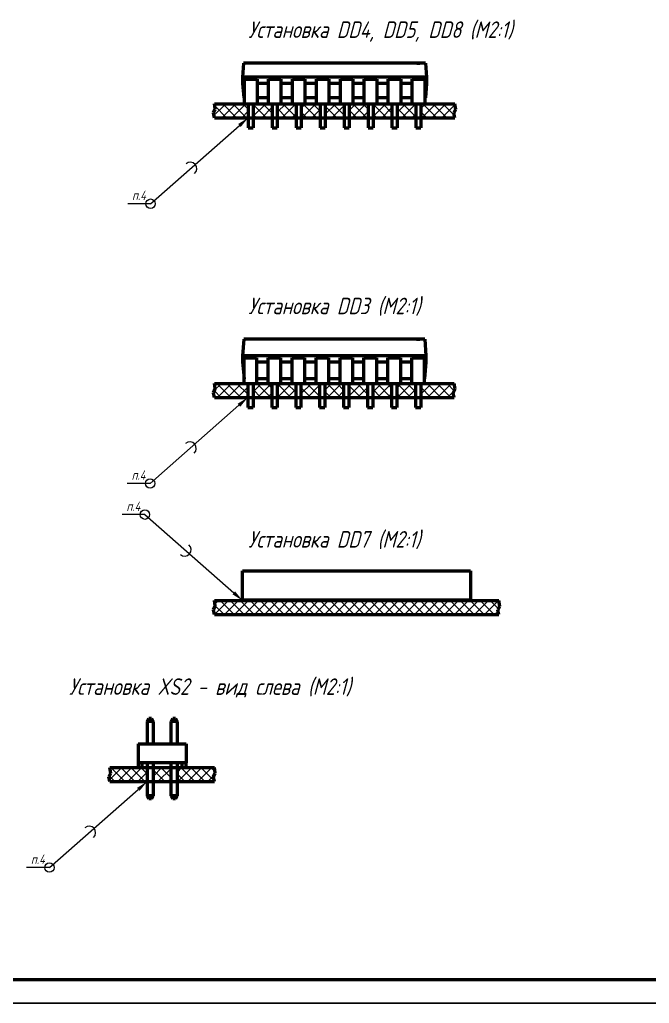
# Paper-space layout 'Layout1' of a CAD drawing. Extents: x -70 to 840, y -1 to 593.
# Drawn here: x 238.7 to 372.3, y -0.8 to 207.9 of the extents above; entities that cross this region are included whole.
import ezdxf

# ---------------------------------------------------------------- set-up
doc = ezdxf.new("R2010")
doc.units = 0
doc.header["$MEASUREMENT"] = 0
doc.layers.get('0').update_dxf_attribs({"linetype": 'CONTINUOUS', "lineweight": 15})
doc.layers.add('KONTUR', color=7, linetype='CONTINUOUS')
doc.layers.add('Основная', color=7, linetype='CONTINUOUS', lineweight=50)
doc.layers.add('тонкая', color=7, linetype='CONTINUOUS', lineweight=20)
doc.styles.add('GOST type A0', font='', dxfattribs={"oblique": 15, "height": 3.5})
doc.styles.get('GOST type A0').set_extended_font_data('GOST type A')

psp = doc.layouts.get("Layout1")

# ---------------------------------------------------------------- hatches: boundary and pattern name
h = psp.add_hatch()
h.set_pattern_fill('ANSI37', color=256, scale=12)
h.set_pattern_definition([(45, (-307.6102, -77.5466), (-1.0606602, 1.0606602), []), (135, (-307.6102, -77.5466), (-1.0606602, -1.0606602), [])])
h.paths.add_polyline_path([(280.03, 190.059), (280.23, 188.899), (279.83, 188.099), (280.03, 187.099), (287.224, 187.099), (287.224, 190.059), (286.438, 190.059)])
h.paths.add_polyline_path([(292.304, 187.099), (292.304, 190.059), (291.518, 190.059), (288.292, 190.059), (288.292, 187.099)])
h.paths.add_polyline_path([(297.384, 187.099), (297.384, 190.059), (296.598, 190.059), (293.372, 190.059), (293.372, 187.099)])
h.paths.add_polyline_path([(302.464, 187.099), (302.464, 190.059), (301.678, 190.059), (298.452, 190.059), (298.452, 187.099)])
h.paths.add_polyline_path([(307.544, 187.099), (307.544, 190.059), (306.758, 190.059), (303.532, 190.059), (303.532, 187.099)])
h.paths.add_polyline_path([(312.624, 187.099), (312.624, 190.059), (311.838, 190.059), (308.612, 190.059), (308.612, 187.099)])
h.paths.add_polyline_path([(317.704, 187.099), (317.704, 190.059), (316.918, 190.059), (313.692, 190.059), (313.692, 187.099)])
h.paths.add_polyline_path([(322.784, 187.099), (322.784, 190.059), (321.998, 190.059), (318.772, 190.059), (318.772, 187.099)])
h.paths.add_polyline_path([(331.046, 187.099), (330.846, 188.099), (331.246, 188.899), (331.046, 190.059), (323.852, 190.059), (323.852, 187.099)])
h = psp.add_hatch()
h.set_pattern_fill('ANSI37', color=256, scale=12)
h.set_pattern_definition([(45, (-307.6102, -116.8964), (-1.0606602, 1.0606602), []), (135, (-307.6102, -116.8964), (-1.0606602, -1.0606602), [])])
h.paths.add_polyline_path([(280.03, 130.709), (280.23, 129.549), (279.83, 128.749), (280.03, 127.749), (287.124, 127.749), (287.124, 130.709), (286.362, 130.709)])
h.paths.add_polyline_path([(292.204, 130.709), (291.442, 130.709), (288.24, 130.709), (288.24, 127.749), (292.204, 127.749)])
h.paths.add_polyline_path([(297.284, 130.709), (296.522, 130.709), (293.32, 130.709), (293.32, 127.749), (297.284, 127.749)])
h.paths.add_polyline_path([(302.364, 127.749), (302.364, 130.709), (301.602, 130.709), (298.4, 130.709), (298.4, 127.749)])
h.paths.add_polyline_path([(307.444, 127.749), (307.444, 130.709), (306.682, 130.709), (303.48, 130.709), (303.48, 127.749)])
h.paths.add_polyline_path([(312.524, 127.749), (312.524, 130.709), (311.762, 130.709), (308.56, 130.709), (308.56, 127.749)])
h.paths.add_polyline_path([(317.604, 130.709), (316.842, 130.709), (313.64, 130.709), (313.64, 127.749), (317.604, 127.749)])
h.paths.add_polyline_path([(322.684, 130.709), (321.922, 130.709), (318.72, 130.709), (318.72, 127.749), (322.684, 127.749)])
h.paths.add_polyline_path([(323.8, 127.749), (330.894, 127.749), (330.694, 128.749), (331.094, 129.549), (330.894, 130.709), (323.8, 130.709)])
h = psp.add_hatch()
h.set_pattern_fill('ANSI37', color=256, scale=12)
h.set_pattern_definition([(45, (-303.3326, -98.6842), (-1.0606602, 1.0606602), []), (135, (-303.3326, -98.6842), (-1.0606602, -1.0606602), [])])
h.paths.add_polyline_path([(340.342, 81.68), (340.142, 82.68), (340.542, 83.48), (340.342, 84.64), (280.03, 84.64), (280.23, 83.48), (279.83, 82.68), (280.03, 81.68)])
h = psp.add_hatch()
h.set_pattern_fill('ANSI37', color=256, scale=12)
h.set_pattern_definition([(45, (-189.4114, -103.6223), (-1.06066, 1.06066), []), (135, (-189.4114, -103.6223), (-1.06066, -1.06066), [])])
h.paths.add_polyline_path([(265.775, 46.25), (265.775, 49.21), (257.87, 49.21), (258.07, 48.05), (257.67, 47.25), (257.87, 46.25)])
h.paths.add_polyline_path([(270.855, 46.25), (270.855, 49.21), (267.045, 49.21), (267.045, 46.25)])
h.paths.add_polyline_path([(280.03, 46.25), (279.83, 47.25), (280.23, 48.05), (280.03, 49.21), (272.125, 49.21), (272.125, 46.25)])

# ---------------------------------------------------------------- linework, layer by layer
for p, q in [((266.5, 168.854), (285.347, 185.447)), ((266.5, 168.854), (261.66, 168.854)), ((266.4, 109.505), (285.247, 126.097)), ((266.4, 109.505), (261.56, 109.505)), ((265.306, 102.885), (260.466, 102.885)), ((265.306, 102.885), (284.153, 86.292)), ((245.051, 28.006), (263.898, 44.598)), ((245.051, 28.006), (240.211, 28.006))]:
    psp.add_line(p, q)
for centre in [(266.5, 168.854), (266.4, 109.505), (265.306, 102.885), (245.051, 28.006)]:
    psp.add_circle(centre, 1)
for centre, start, end in [((274.935, 176.28), 311.36007, 131.36007), ((274.835, 116.931), 311.36007, 131.36007), ((273.741, 95.459), 228.63993, 48.63993), ((253.486, 35.432), 311.36007, 131.36007)]:
    psp.add_arc(centre, 1.371, start, end)
for points in [[(285.623, 185.134), (285.072, 185.76), (287.224, 187.099)], [(285.523, 125.784), (284.972, 126.41), (287.124, 127.749)], [(284.429, 86.605), (283.878, 85.98), (286.03, 84.64)], [(264.174, 44.286), (263.623, 44.911), (265.775, 46.25)]]:
    psp.add_solid(points)
at = {"layer": 'KONTUR'}
psp.add_line((840.206, -0.794), (-0.794, -0.794), dxfattribs=at)
at = {"layer": 'Основная'}
for p, q in [((286.234, 198.695), (286.03, 195.677)), ((324.842, 198.695), (286.234, 198.695)), ((322.994, 198.701), (323, 198.701)), ((322.994, 198.696), (322.994, 198.701)), ((322.994, 198.696), (322.994, 198.695)), ((323, 198.701), (323.025, 198.701)), ((323.025, 198.701), (323.068, 198.701)), ((323.068, 198.701), (323.127, 198.701)), ((323.127, 198.701), (323.199, 198.701)), ((323.199, 198.701), (323.277, 198.701)), ((323.277, 198.701), (323.358, 198.701)), ((323.358, 198.701), (323.437, 198.701)), ((323.437, 198.701), (323.508, 198.701)), ((323.508, 198.701), (323.567, 198.701)), ((323.567, 198.701), (323.611, 198.701)), ((323.611, 198.701), (323.636, 198.701)), ((323.636, 198.701), (323.642, 198.701)), ((323.642, 198.699), (323.642, 198.701)), ((323.642, 198.699), (323.642, 198.695)), ((324.842, 198.695), (325.046, 195.677)), ((286.03, 195.677), (286.03, 194.347)), ((325.046, 195.677), (286.03, 195.677)), ((286.03, 194.347), (286.284, 191.329)), ((286.438, 194.347), (286.03, 194.347)), ((286.438, 190.059), (286.438, 195.267)), ((286.438, 195.267), (289.078, 195.267)), ((289.078, 195.267), (289.078, 190.059)), ((291.518, 194.347), (289.078, 194.347)), ((291.518, 190.059), (291.518, 195.267)), ((291.518, 195.267), (294.158, 195.267)), ((294.158, 195.267), (294.158, 190.059)), ((296.598, 194.347), (294.158, 194.347)), ((296.598, 190.059), (296.598, 195.267)), ((296.598, 195.267), (299.238, 195.267)), ((299.238, 195.267), (299.238, 190.059)), ((301.678, 194.347), (299.238, 194.347)), ((301.678, 190.059), (301.678, 195.267)), ((301.678, 195.267), (304.318, 195.267)), ((304.318, 195.267), (304.318, 190.059)), ((306.758, 194.347), (304.318, 194.347)), ((306.758, 190.059), (306.758, 195.267)), ((306.758, 195.267), (309.398, 195.267)), ((309.398, 195.267), (309.398, 190.059)), ((311.838, 194.347), (309.398, 194.347)), ((311.838, 190.059), (311.838, 195.267)), ((311.838, 195.267), (314.478, 195.267)), ((314.478, 195.267), (314.478, 190.059)), ((316.918, 194.347), (314.478, 194.347)), ((316.918, 190.059), (316.918, 195.267)), ((316.918, 195.267), (319.558, 195.267)), ((319.558, 195.267), (319.558, 190.059)), ((321.998, 194.347), (319.558, 194.347)), ((321.998, 190.059), (321.998, 195.267)), ((321.998, 195.267), (324.638, 195.267)), ((324.638, 195.267), (324.638, 190.059)), ((325.046, 194.347), (324.638, 194.347)), ((325.046, 194.347), (324.792, 191.329)), ((325.046, 195.677), (325.046, 194.347)), ((280.03, 190.059), (331.046, 190.059)), ((280.23, 188.899), (280.03, 190.059)), ((286.438, 191.329), (286.284, 191.329)), ((286.438, 190.059), (289.078, 190.059)), ((287.224, 190.059), (287.224, 184.979)), ((288.292, 190.059), (288.292, 184.979)), ((291.518, 191.329), (289.078, 191.329)), ((291.518, 190.059), (294.158, 190.059)), ((292.304, 190.059), (292.304, 184.979)), ((293.372, 190.059), (293.372, 184.979)), ((296.598, 191.329), (294.158, 191.329)), ((296.598, 190.059), (299.238, 190.059)), ((297.384, 190.059), (297.384, 184.979)), ((298.452, 190.059), (298.452, 184.979)), ((301.678, 191.329), (299.238, 191.329)), ((301.678, 190.059), (304.318, 190.059)), ((302.464, 190.059), (302.464, 184.979)), ((303.532, 190.059), (303.532, 184.979)), ((306.758, 191.329), (304.318, 191.329)), ((306.758, 190.059), (309.398, 190.059)), ((307.544, 190.059), (307.544, 184.979)), ((308.612, 190.059), (308.612, 184.979)), ((311.838, 191.329), (309.398, 191.329)), ((311.838, 190.059), (314.478, 190.059)), ((312.624, 190.059), (312.624, 184.979)), ((313.692, 190.059), (313.692, 184.979)), ((316.918, 191.329), (314.478, 191.329)), ((316.918, 190.059), (319.558, 190.059)), ((317.704, 190.059), (317.704, 184.979)), ((318.772, 190.059), (318.772, 184.979)), ((321.998, 191.329), (319.558, 191.329)), ((321.998, 190.059), (324.638, 190.059)), ((322.784, 190.059), (322.784, 184.979)), ((323.852, 190.059), (323.852, 184.979)), ((324.792, 191.329), (324.638, 191.329)), ((331.246, 188.899), (331.046, 190.059)), ((279.83, 188.099), (280.23, 188.899)), ((280.03, 187.099), (279.83, 188.099)), ((330.846, 188.099), (331.246, 188.899)), ((331.046, 187.099), (330.846, 188.099)), ((280.03, 187.099), (331.046, 187.099)), ((287.224, 184.979), (288.292, 184.979)), ((292.304, 184.979), (293.372, 184.979)), ((297.384, 184.979), (298.452, 184.979)), ((302.464, 184.979), (303.532, 184.979)), ((307.544, 184.979), (308.612, 184.979)), ((312.624, 184.979), (313.692, 184.979)), ((317.704, 184.979), (318.772, 184.979)), ((322.784, 184.979), (323.852, 184.979)), ((286.286, 140.107), (286.03, 136.581)), ((324.638, 140.107), (286.286, 140.107)), ((322.868, 140.113), (322.874, 140.113)), ((322.868, 140.112), (322.868, 140.113)), ((322.868, 140.112), (322.868, 140.107)), ((322.874, 140.113), (322.903, 140.113)), ((322.903, 140.113), (322.954, 140.113)), ((322.954, 140.113), (323.022, 140.113)), ((323.022, 140.113), (323.104, 140.113)), ((323.104, 140.113), (323.195, 140.113)), ((323.195, 140.113), (323.289, 140.113)), ((323.289, 140.113), (323.379, 140.113)), ((323.379, 140.113), (323.462, 140.113)), ((323.462, 140.113), (323.53, 140.113)), ((323.53, 140.113), (323.58, 140.113)), ((323.58, 140.113), (323.609, 140.113)), ((323.609, 140.113), (323.616, 140.113)), ((323.616, 140.109), (323.616, 140.113)), ((323.616, 140.109), (323.616, 140.107)), ((324.638, 140.107), (324.894, 136.581)), ((286.03, 136.581), (286.03, 135.251)), ((324.894, 136.581), (286.03, 136.581)), ((286.362, 130.709), (286.362, 136.169)), ((286.362, 136.169), (289.002, 136.169)), ((289.002, 136.169), (289.002, 130.709)), ((291.442, 130.709), (291.442, 136.169)), ((291.442, 136.169), (294.082, 136.169)), ((294.082, 136.169), (294.082, 130.709)), ((296.522, 130.709), (296.522, 136.169)), ((296.522, 136.169), (299.162, 136.169)), ((299.162, 136.169), (299.162, 130.709)), ((301.602, 130.709), (301.602, 136.169)), ((301.602, 136.169), (304.242, 136.169)), ((304.242, 136.169), (304.242, 130.709)), ((306.682, 130.709), (306.682, 136.169)), ((306.682, 136.169), (309.322, 136.169)), ((309.322, 136.169), (309.322, 130.709)), ((311.762, 130.709), (311.762, 136.169)), ((311.762, 136.169), (314.402, 136.169)), ((314.402, 136.169), (314.402, 130.709)), ((316.842, 130.709), (316.842, 136.169)), ((316.842, 136.169), (319.482, 136.169)), ((319.482, 136.169), (319.482, 130.709)), ((321.922, 130.709), (321.922, 136.169)), ((321.922, 136.169), (324.562, 136.169)), ((324.562, 136.169), (324.562, 130.709)), ((324.894, 136.581), (324.894, 135.251)), ((286.03, 135.251), (286.336, 131.725)), ((286.362, 135.251), (286.03, 135.251)), ((291.442, 135.251), (289.002, 135.251)), ((296.522, 135.251), (294.082, 135.251)), ((301.602, 135.251), (299.162, 135.251)), ((306.682, 135.251), (304.242, 135.251)), ((311.762, 135.251), (309.322, 135.251)), ((316.842, 135.251), (314.402, 135.251)), ((321.922, 135.251), (319.482, 135.251)), ((324.894, 135.251), (324.562, 135.251)), ((324.894, 135.251), (324.588, 131.725)), ((286.362, 131.725), (286.336, 131.725)), ((291.442, 131.725), (289.002, 131.725)), ((296.522, 131.725), (294.082, 131.725)), ((301.602, 131.725), (299.162, 131.725)), ((306.682, 131.725), (304.242, 131.725)), ((311.762, 131.725), (309.322, 131.725)), ((316.842, 131.725), (314.402, 131.725)), ((321.922, 131.725), (319.482, 131.725)), ((324.588, 131.725), (324.562, 131.725)), ((279.83, 128.749), (280.23, 129.549)), ((280.03, 130.709), (330.894, 130.709)), ((280.23, 129.549), (280.03, 130.709)), ((286.362, 130.709), (289.002, 130.709)), ((287.124, 130.709), (287.124, 125.629)), ((288.24, 130.709), (288.24, 125.629)), ((291.442, 130.709), (294.082, 130.709)), ((292.204, 130.709), (292.204, 125.629)), ((293.32, 130.709), (293.32, 125.629)), ((296.522, 130.709), (299.162, 130.709)), ((297.284, 130.709), (297.284, 125.629)), ((298.4, 130.709), (298.4, 125.629)), ((301.602, 130.709), (304.242, 130.709)), ((302.364, 130.709), (302.364, 125.629)), ((303.48, 130.709), (303.48, 125.629)), ((306.682, 130.709), (309.322, 130.709)), ((307.444, 130.709), (307.444, 125.629)), ((308.56, 130.709), (308.56, 125.629)), ((311.762, 130.709), (314.402, 130.709)), ((312.524, 130.709), (312.524, 125.629)), ((313.64, 130.709), (313.64, 125.629)), ((316.842, 130.709), (319.482, 130.709)), ((317.604, 130.709), (317.604, 125.629)), ((318.72, 130.709), (318.72, 125.629)), ((321.922, 130.709), (324.562, 130.709)), ((322.684, 130.709), (322.684, 125.629)), ((323.8, 130.709), (323.8, 125.629)), ((330.694, 128.749), (331.094, 129.549)), ((331.094, 129.549), (330.894, 130.709)), ((280.03, 127.749), (279.83, 128.749)), ((280.03, 127.749), (330.894, 127.749)), ((330.894, 127.749), (330.694, 128.749)), ((287.124, 125.629), (288.24, 125.629)), ((292.204, 125.629), (293.32, 125.629)), ((297.284, 125.629), (298.4, 125.629)), ((302.364, 125.629), (303.48, 125.629)), ((307.444, 125.629), (308.56, 125.629)), ((312.524, 125.629), (313.64, 125.629)), ((317.604, 125.629), (318.72, 125.629)), ((322.684, 125.629), (323.8, 125.629)), ((286.03, 84.742), (286.03, 90.94)), ((286.03, 90.94), (334.342, 90.94)), ((289.654, 90.94), (289.654, 90.944)), ((289.654, 90.944), (289.692, 90.944)), ((289.692, 90.944), (289.803, 90.944)), ((289.803, 90.944), (289.981, 90.944)), ((289.981, 90.944), (290.215, 90.944)), ((290.215, 90.944), (290.489, 90.944)), ((290.489, 90.944), (290.786, 90.944)), ((290.786, 90.944), (291.088, 90.944)), ((291.088, 90.944), (291.376, 90.944)), ((291.376, 90.944), (291.632, 90.944)), ((291.632, 90.944), (291.839, 90.944)), ((291.839, 90.944), (291.985, 90.944)), ((291.985, 90.944), (292.06, 90.944)), ((292.06, 90.944), (292.07, 90.944)), ((292.07, 90.942), (292.07, 90.944)), ((292.07, 90.942), (292.07, 90.94)), ((334.342, 90.94), (334.342, 84.742)), ((279.83, 82.68), (280.23, 83.48)), ((280.03, 84.64), (340.342, 84.64)), ((280.23, 83.48), (280.03, 84.64)), ((334.342, 84.742), (286.03, 84.742)), ((286.03, 84.64), (286.03, 84.742)), ((288.012, 84.742), (288.012, 84.64)), ((293.576, 84.64), (293.576, 84.742)), ((293.576, 84.742), (294.796, 84.742)), ((294.796, 84.742), (294.796, 84.64)), ((295.576, 84.64), (295.576, 84.742)), ((295.576, 84.742), (296.796, 84.742)), ((296.796, 84.742), (296.796, 84.64)), ((297.576, 84.64), (297.576, 84.742)), ((297.576, 84.742), (298.796, 84.742)), ((298.796, 84.742), (298.796, 84.64)), ((299.576, 84.64), (299.576, 84.742)), ((299.576, 84.742), (300.796, 84.742)), ((300.796, 84.742), (300.796, 84.64)), ((301.576, 84.64), (301.576, 84.742)), ((301.576, 84.742), (302.796, 84.742)), ((302.796, 84.742), (302.796, 84.64)), ((303.576, 84.64), (303.576, 84.742)), ((303.576, 84.742), (304.796, 84.742)), ((304.796, 84.742), (304.796, 84.64)), ((305.576, 84.64), (305.576, 84.742)), ((305.576, 84.742), (306.796, 84.742)), ((306.796, 84.742), (306.796, 84.64)), ((307.576, 84.64), (307.576, 84.742)), ((307.576, 84.742), (308.796, 84.742)), ((308.796, 84.742), (308.796, 84.64)), ((309.576, 84.64), (309.576, 84.742)), ((309.576, 84.742), (310.796, 84.742)), ((310.796, 84.742), (310.796, 84.64)), ((311.576, 84.64), (311.576, 84.742)), ((311.576, 84.742), (312.796, 84.742)), ((312.796, 84.742), (312.796, 84.64)), ((313.576, 84.64), (313.576, 84.742)), ((313.576, 84.742), (314.796, 84.742)), ((314.796, 84.742), (314.796, 84.64)), ((315.576, 84.64), (315.576, 84.742)), ((315.576, 84.742), (316.796, 84.742)), ((316.796, 84.742), (316.796, 84.64)), ((317.576, 84.64), (317.576, 84.742)), ((317.576, 84.742), (318.796, 84.742)), ((318.796, 84.742), (318.796, 84.64)), ((319.576, 84.64), (319.576, 84.742)), ((319.576, 84.742), (320.796, 84.742)), ((320.796, 84.742), (320.796, 84.64)), ((321.576, 84.64), (321.576, 84.742)), ((321.576, 84.742), (322.796, 84.742)), ((322.796, 84.742), (322.796, 84.64)), ((323.576, 84.64), (323.576, 84.742)), ((323.576, 84.742), (324.796, 84.742)), ((324.796, 84.742), (324.796, 84.64)), ((325.576, 84.64), (325.576, 84.742)), ((325.576, 84.742), (326.796, 84.742)), ((326.796, 84.742), (326.796, 84.64)), ((332.36, 84.64), (332.36, 84.742)), ((334.342, 84.742), (334.342, 84.64)), ((340.142, 82.68), (340.542, 83.48)), ((340.542, 83.48), (340.342, 84.64)), ((280.03, 81.68), (279.83, 82.68)), ((280.03, 81.68), (340.342, 81.68)), ((340.342, 81.68), (340.142, 82.68)), ((265.775, 59.015), (266.127, 59.624)), ((265.775, 59.015), (265.775, 54.29)), ((267.045, 59.015), (265.775, 59.015)), ((266.693, 59.624), (266.127, 59.624)), ((266.693, 59.624), (267.045, 59.015)), ((267.045, 59.015), (267.045, 54.29)), ((270.855, 59.015), (271.207, 59.624)), ((270.855, 54.29), (270.855, 59.015)), ((272.125, 59.015), (270.855, 59.015)), ((271.773, 59.624), (271.207, 59.624)), ((271.773, 59.624), (272.125, 59.015)), ((272.125, 59.015), (272.125, 54.29)), ((263.87, 54.29), (263.87, 50.226)), ((263.87, 54.29), (274.03, 54.29)), ((274.03, 54.29), (274.03, 50.226)), ((263.87, 50.226), (263.87, 49.21)), ((274.03, 50.226), (263.87, 50.226)), ((264.733, 49.21), (264.733, 50.226)), ((265.775, 50.226), (265.775, 49.21)), ((267.045, 50.226), (267.045, 49.21)), ((270.855, 49.21), (270.855, 50.226)), ((272.125, 50.226), (272.125, 49.21)), ((273.166, 50.226), (273.166, 49.21)), ((274.03, 49.21), (274.03, 50.226)), ((257.67, 47.25), (258.07, 48.05)), ((257.87, 49.21), (280.03, 49.21)), ((258.07, 48.05), (257.87, 49.21)), ((265.775, 49.21), (265.775, 43.216)), ((267.045, 49.21), (267.045, 43.216)), ((270.855, 43.216), (270.855, 49.21)), ((272.125, 49.21), (272.125, 43.216)), ((279.83, 47.25), (280.23, 48.05)), ((280.23, 48.05), (280.03, 49.21)), ((257.87, 46.25), (257.67, 47.25)), ((257.87, 46.25), (280.03, 46.25)), ((280.03, 46.25), (279.83, 47.25)), ((266.127, 42.606), (265.775, 43.216)), ((267.045, 43.216), (265.775, 43.216)), ((266.693, 42.606), (266.127, 42.606)), ((267.045, 43.216), (266.693, 42.606)), ((271.207, 42.606), (270.855, 43.216)), ((272.125, 43.216), (270.855, 43.216)), ((271.773, 42.606), (271.207, 42.606)), ((272.125, 43.216), (271.773, 42.606)), ((835.206, 4.206), (7.206, 4.206))]:
    psp.add_line(p, q, dxfattribs=at)

# ---------------------------------------------------------------- texts
at = {"char_height": 2, "attachment_point": 1, "style": 'GOST type A0'}
for insert in [(262.575, 171.634), (262.475, 112.284), (261.381, 105.665), (241.126, 30.786)]:
    psp.add_mtext_dynamic_manual_height_columns('п.4', width=7.67475, gutter_width=17.5, heights=[3.099], dxfattribs=dict(at, insert=insert))
at = {"layer": 'тонкая', "style": 'GOST type A0', "oblique": 15}
for s, p in [('Установка DD4, DD5, DD8 (M2:1) ', (287.25, 204.032)), ('Установка DD3 (M2:1) ', (287.25, 145.41)), ('Установка DD7 (M2:1) ', (287.25, 95.896)), ('Установка XS2 - вид слева (M2:1) ', (249.219, 64.651))]:
    psp.add_text(s, height=3.5, dxfattribs=at).set_placement(p)

doc.saveas('drawing.dxf')
